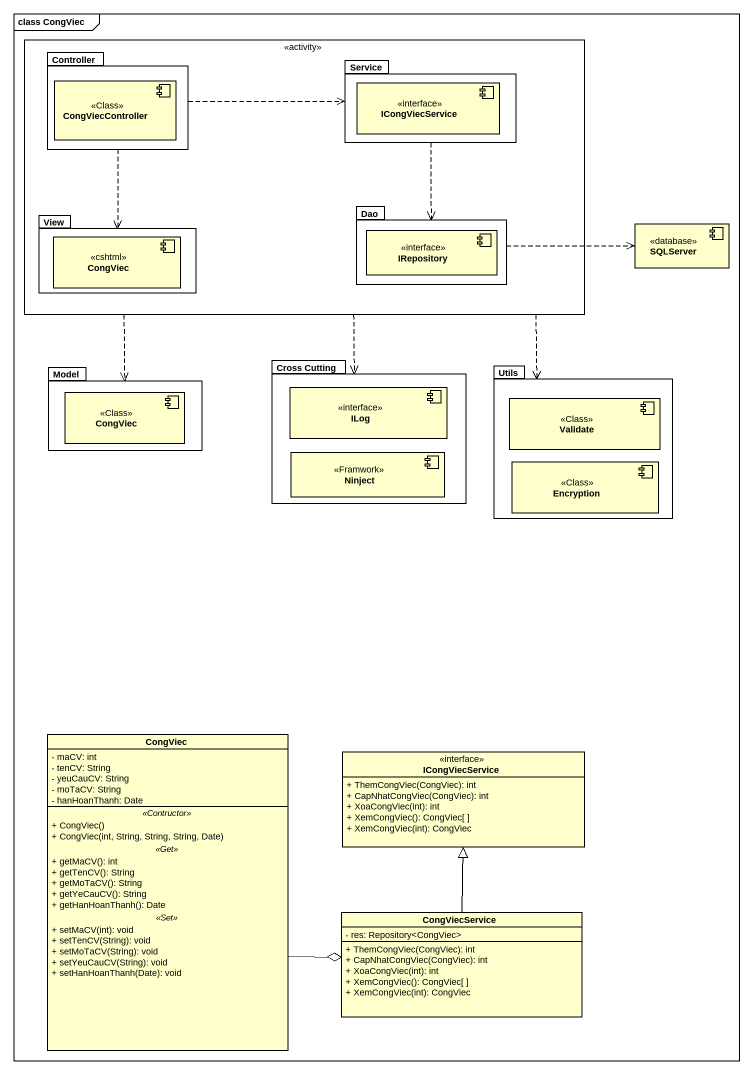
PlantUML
@startuml
mainframe class CongViec
allowmixing
hide circle
hide empty members
skinparam classAttributeIconSize 0
rectangle " " as part1 <<activity>> {
  package Controller {
    component CongViecController <<Class>>
  }
  package Service {
    component ICongViecService <<interface>>
  }
  package View {
    component CongViec <<cshtml>>
  }
  package Dao {
    component IRepository <<interface>>
  }
}
component SQLServer <<database>>
package Model {
  component "CongViec" as CongViec_2 <<Class>>
}
package "Cross Cutting" as Cross_Cutting {
  component ILog <<interface>>
  component Ninject <<Framwork>>
}
package Utils {
  component Validate <<Class>>
  component Encryption <<Class>>
}
class "CongViec" as CongViec_3 {
  - maCV: int
  - tenCV: String
  - yeuCauCV: String
  - moTaCV: String
  - hanHoanThanh: Date
  .. <<Contructor>> ..
  + CongViec()
  + CongViec(int, String, String, String, Date)
  .. <<Get>> ..
  + getMaCV(): int
  + getTenCV(): String
  + getMoTaCV(): String
  + getYeCauCV(): String
  + getHanHoanThanh(): Date
  .. <<Set>> ..
  + setMaCV(int): void
  + setTenCV(String): void
  + setMoTaCV(String): void
  + setYeuCauCV(String): void
  + setHanHoanThanh(Date): void
}
class "ICongViecService" as ICongViecService_2 <<interface>> {
  + ThemCongViec(CongViec): int
  + CapNhatCongViec(CongViec): int
  + XoaCongViec(int): int
  + XemCongViec(): CongViec[ ]
  + XemCongViec(int): CongViec
}
class CongViecService {
  - res: Repository<CongViec>
  + ThemCongViec(CongViec): int
  + CapNhatCongViec(CongViec): int
  + XoaCongViec(int): int
  + XemCongViec(): CongViec[ ]
  + XemCongViec(int): CongViec
}
part1 ..> Model
part1 ..> Cross_Cutting
part1 ..> Utils
Controller .right.> Service
Controller ..> View
Service ..> Dao
Dao .right.> SQLServer
CongViec_3 -right-o CongViecService
CongViecService -up-|> ICongViecService_2
@enduml
